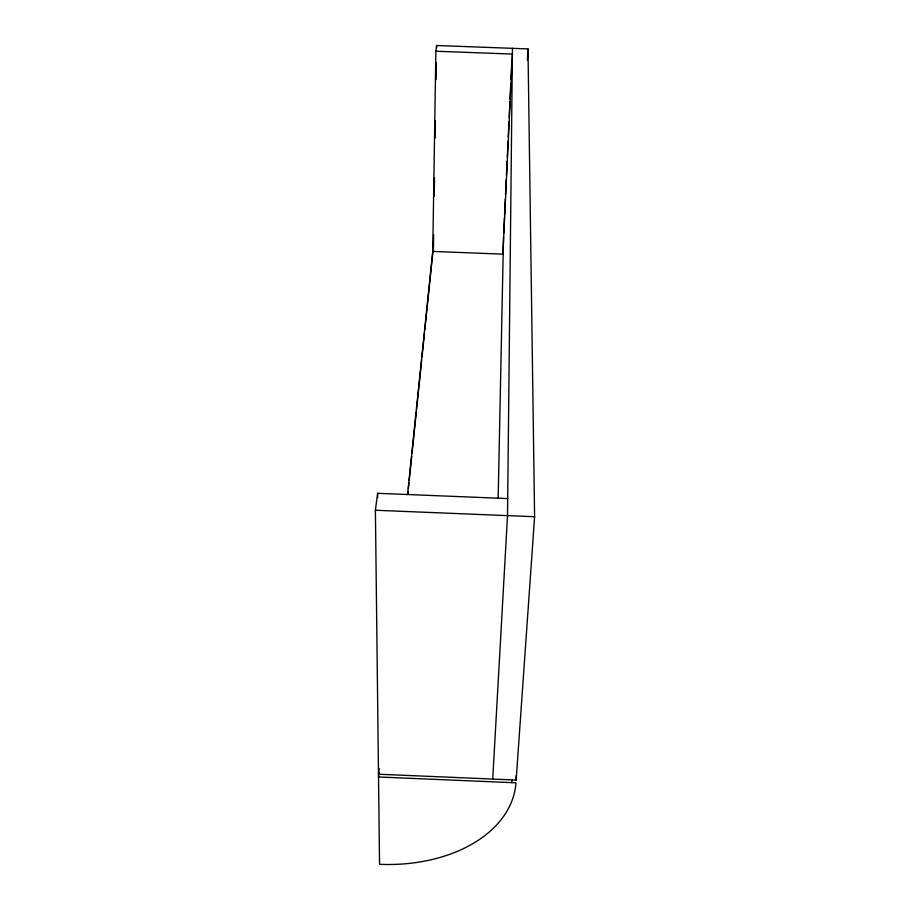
<?xml version="1.0" encoding="UTF-8"?>
<svg xmlns="http://www.w3.org/2000/svg" width="910" height="910" viewBox="0 0 910 910"><rect width="100%" height="100%" fill="white"/><g stroke="black" fill="none" stroke-linecap="round" stroke-linejoin="round"><path stroke-width="1.36" d="M379.072 768.563L378.492 774.217L516.152 780.052L516.152 775.798M512.444 48.332L507.518 515.617L492.731 779.062M435.867 51.222L432.75 251.422L502.9 254.14L512.375 54.077L435.867 51.222L436.629 45.5L527.982 48.913L534.602 516.721L516.152 780.052M433.342 252.32L433.626 234.552M434.229 196.173L434.525 177.7M435.162 137.899L435.424 120.837M436.083 79.614L436.356 62.562M436.584 48.344L436.629 45.5M498.168 498.236L503.503 237.328M503.696 233.096L504.436 217.581M504.572 214.76L505.3 199.244M505.505 195.013L506.233 179.498M506.438 175.266L507.097 161.161M507.302 156.929L508.042 141.425M508.235 137.194L508.974 121.678M509.168 117.447L509.907 101.931M510.032 99.11L510.772 83.595M510.976 79.363L511.704 63.848M527.368 60.197L527.982 48.913M511.829 782.645L512.011 779.881M407.521 494.528L433.467 244.506M378.958 772.738L378.526 776.981L515.959 782.816A137.797 92.149 4.9 0 1 379.55 864.318L375.398 510.248L377.627 493.311L507.689 498.578M407.805 494.175L408.101 491.354M408.397 488.522L408.977 482.869M409.272 480.036L411.764 456.001M412.048 453.169L416.302 412.162M416.587 409.341L421.717 359.848M422.012 357.016L424.504 332.98M424.788 330.148L433.433 246.724M375.398 510.248L534.602 516.721M377.627 493.311L377.673 497.565"/></g></svg>
